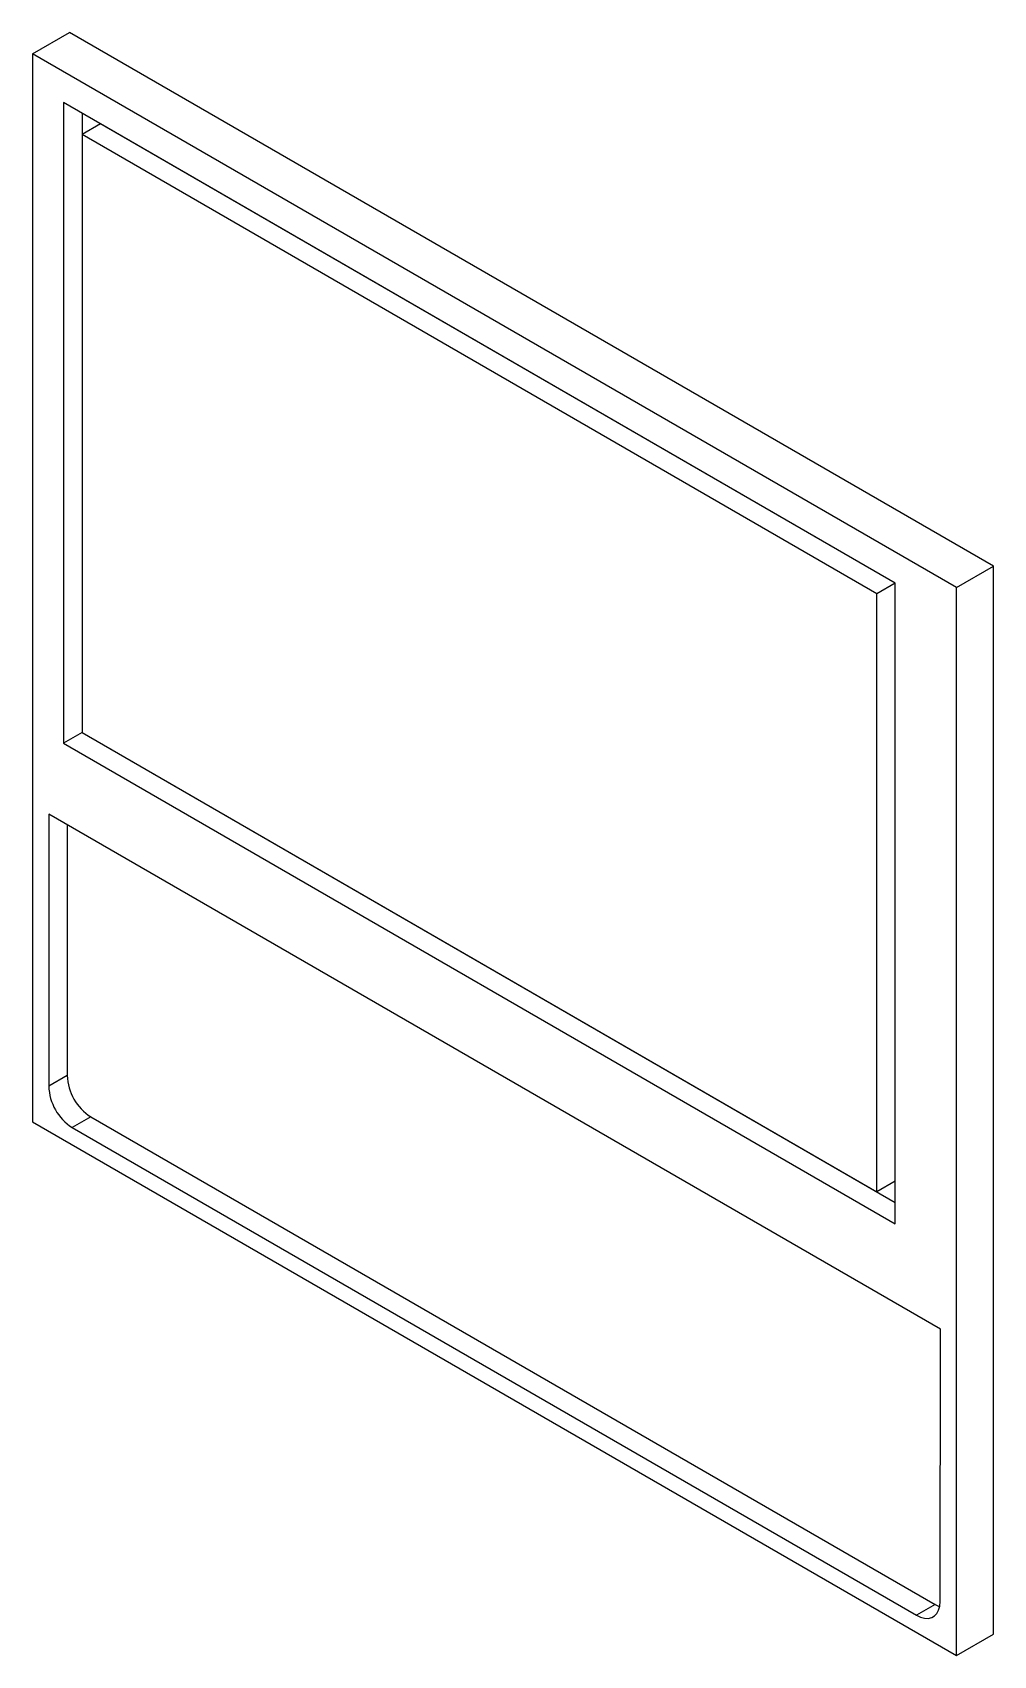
# Model space of a CAD drawing. Header units: millimetres. Extents: x -191 to 177, y -314 to 306.
import ezdxf

# ---------------------------------------------------------------- set-up
doc = ezdxf.new("R2010")
doc.units = ezdxf.units.MM

msp = doc.modelspace()

# ---------------------------------------------------------------- linework, layer by layer
at = {"color": 7, "linetype": 'Continuous', "lineweight": 25}
for p, q in [((-190.92, 298.02), (-176.78, 306.19)), ((176.78, 102.08), (-176.78, 306.19)), ((162.63, 93.92), (-190.92, 298.02)), ((-190.92, 298.02), (-190.92, -110.25)), ((139.19, 95.7), (-179.01, 279.39)), ((-179.01, 279.39), (-179.01, 34.43)), ((-171.94, 275.31), (-171.94, 38.51)), ((-164.87, 271.23), (-171.94, 267.15)), ((132.12, 91.62), (-171.94, 267.15)), ((139.19, 95.7), (-164.87, 271.23)), ((162.63, 93.92), (176.78, 102.08)), ((176.78, -306.19), (176.78, 102.08)), ((139.19, 95.7), (132.12, 91.62)), ((139.19, -149.26), (139.19, 95.7)), ((162.63, -314.35), (162.63, 93.92)), ((132.12, -137.01), (132.12, 91.62)), ((-171.94, 38.51), (-179.01, 34.43)), ((-171.94, 38.51), (139.19, -141.1)), ((-171.94, 38.51), (132.12, -137.01)), ((-179.01, 34.43), (139.19, -149.26)), ((156.43, -189.54), (-184.68, 7.38)), ((-184.68, 7.38), (-184.68, -96.66)), ((-177.6, 3.29), (-177.6, -92.58)), ((-177.6, -92.58), (-184.68, -96.66)), ((-190.92, -110.25), (162.63, -314.35)), ((-168.62, -108.39), (-175.69, -112.47)), ((-168.62, -108.39), (154.4, -294.86)), ((-175.69, -112.47), (147.33, -298.94)), ((139.19, -132.93), (132.12, -137.01)), ((156.32, -293.75), (156.43, -189.54)), ((154.4, -294.86), (147.33, -298.94)), ((162.63, -314.35), (176.78, -306.19))]:
    msp.add_line(p, q, dxfattribs=at)
at = {"color": 7, "linetype": 'Continuous', "lineweight": 25, "flags": 128}
for points in [[(147.33, -298.94), (148.89, -299.69), (150.4, -300.09), (151.82, -300.15), (153.11, -299.85), (154.21, -299.21), (155.11, -298.25), (155.77, -296.99), (156.18, -295.48), (156.32, -293.75)], [(154.4, -294.86), (155.96, -295.6), (156.15, -295.67)]]:
    msp.add_lwpolyline(points, dxfattribs=at)
at = {"color": 7, "linetype": 'Continuous', "lineweight": 25}
for centre in [(-158.23, -92.02), (-165.3, -96.11)]:
    msp.add_arc(centre, 19.38, 181.64175, 237.59137, dxfattribs=at)

doc.saveas('drawing.dxf')
